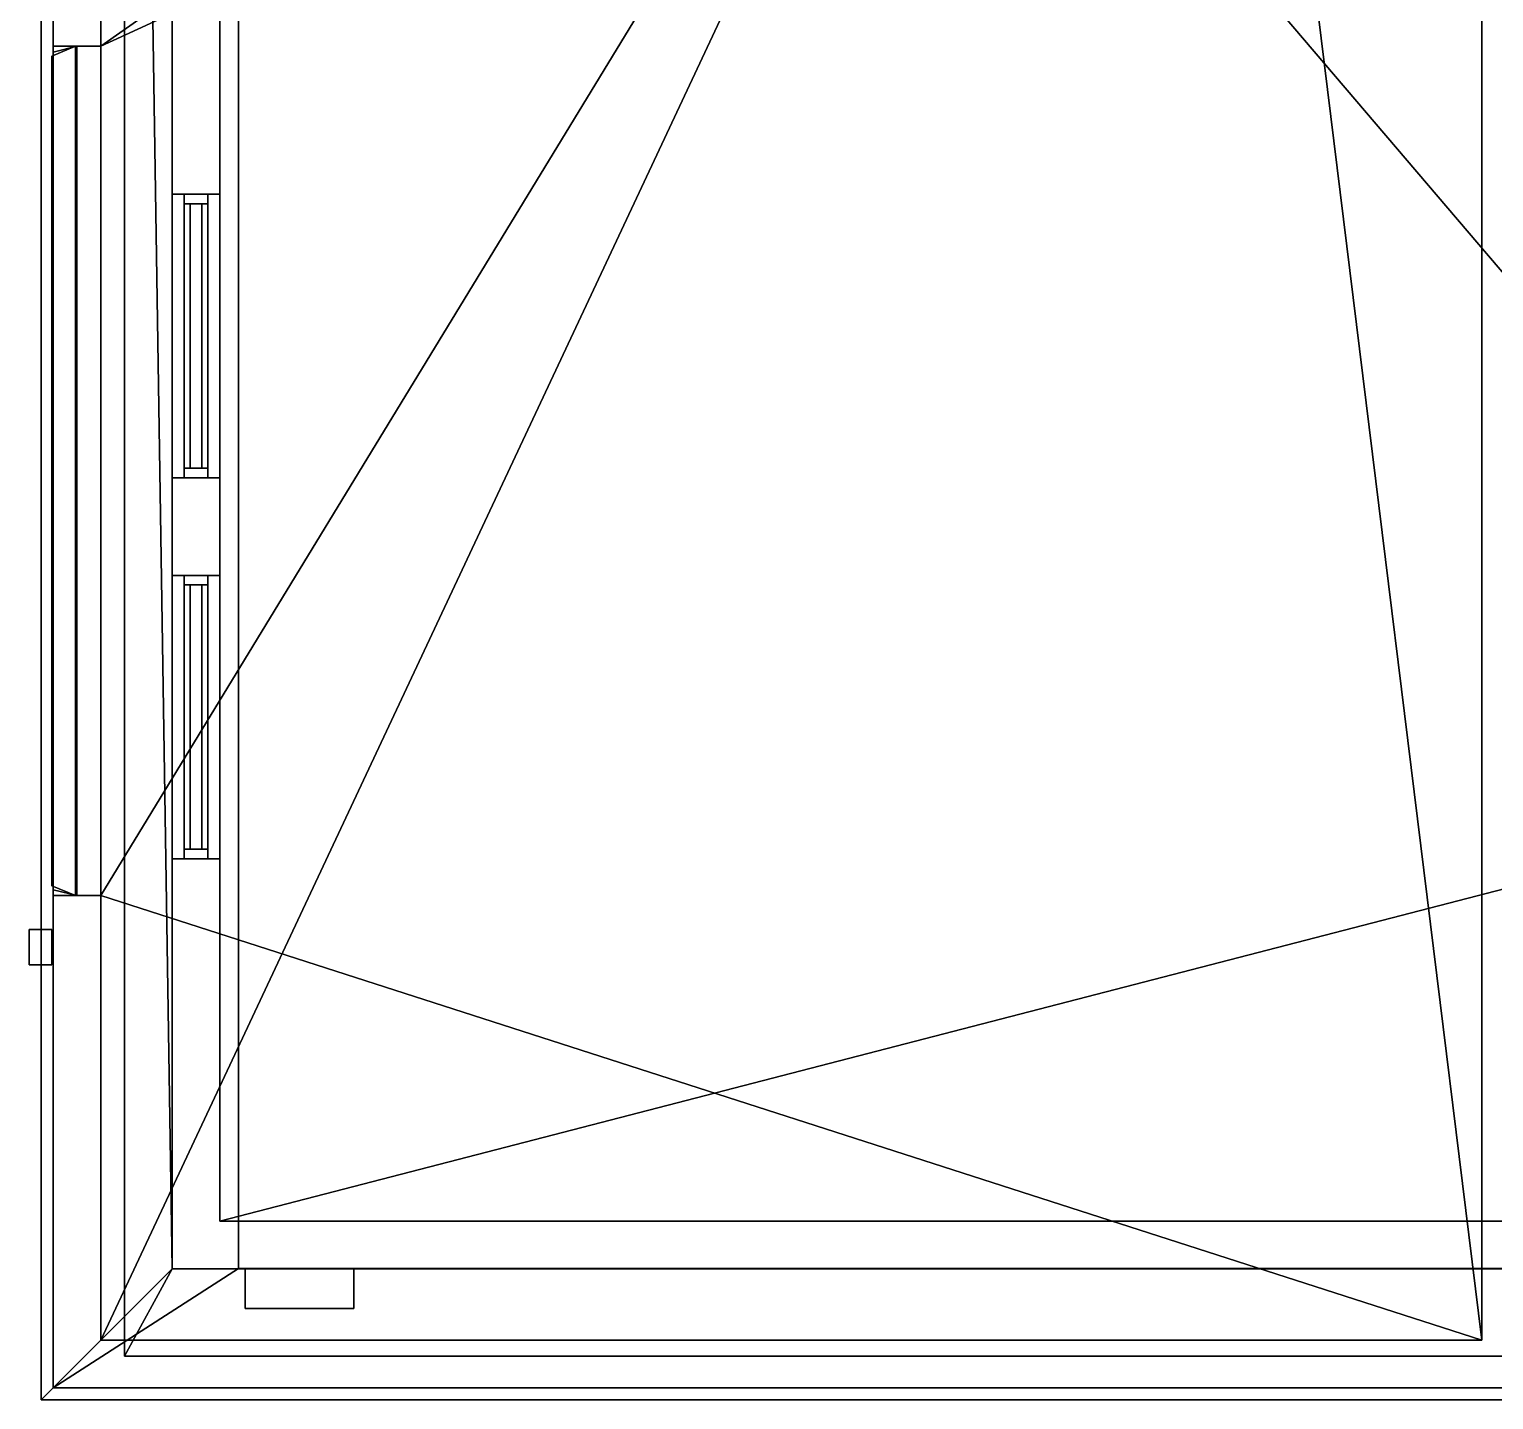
# Model space of a CAD drawing. Extents: x -7.1 to 5.5, y -11 to 12.
# Drawn here: x -7.11 to -0.96, y -11.05 to -5.3 of the extents above; entities that cross this region are included whole.
import ezdxf

# ---------------------------------------------------------------- set-up
doc = ezdxf.new("R2010")
doc.units = 0

msp = doc.modelspace()

# ---------------------------------------------------------------- linework, layer by layer
for points in [[(-6.71, 10.1, 0.0953), (-6.71, 7.2, -0.0047), (-6.71, -10.8667, -0.0047), (-6.71, -10.8667, 0.0953)], [(-6.51, 9.9, 0.0953), (-6.71, 10.1, 0.0953), (-6.71, -10.8667, 0.0953), (-6.51, -10.5, 0.0953)], [(-6.51, -10.5, 3.2953), (-6.76, 5.7, 3.2953), (-6.76, 7.7, 3.2953), (-6.51, 9.9, 3.2953)], [(-6.51, -3.1784, 0.9173), (-6.51, -1.9882, 0.9173), (-6.51, 9.9, 0.0953), (-6.51, -10.5, 0.0953)], [(-6.51, -3.1784, 2.2732), (-6.51, -10.5, 3.2953), (-6.51, 9.9, 3.2953), (-6.51, -1.9882, 2.2732)], [(-7.06, 5.75, 33.5698), (-7.06, -11.05, 33.5698), (-7.06, -11.05, 33.7), (-7.06, 5.75, 33.7)], [(-7.01, -11, 33.5698), (-7.06, -11.05, 33.5698), (-7.06, 5.75, 33.5698), (-7.01, 5.7, 33.5698)], [(-7.01, 5.7, 33.7), (-7.06, 5.75, 33.7), (-7.06, -11.05, 33.7), (-7.01, -11, 33.7)], [(-7.01, -5.3667, 3.4953), (-7.01, -1.7784, 4.3173), (-7.01, -0.5882, 4.3173), (-7.01, 5.7, 3.4953)], [(-7.01, 5.7, 7.0953), (-7.01, -0.5882, 5.6732), (-7.01, -1.7784, 5.6732), (-7.01, -5.3667, 7.0953)], [(-7.01, -5.3667, 7.0953), (-7.01, -1.7784, 7.9173), (-7.01, -0.5882, 7.9173), (-7.01, 5.7, 7.0953)], [(-7.01, 5.7, 10.6953), (-7.01, -0.5882, 9.2733), (-7.01, -1.7784, 9.2733), (-7.01, -5.3667, 10.6953)], [(-7.01, -5.3667, 10.6953), (-7.01, -1.7784, 11.5173), (-7.01, -0.5882, 11.5173), (-7.01, 5.7, 10.6953)], [(-7.01, 5.7, 14.2953), (-7.01, -0.5882, 12.8733), (-7.01, -1.7784, 12.8733), (-7.01, -5.3667, 14.2953)], [(-7.01, -5.3667, 14.2953), (-7.01, -1.7784, 15.1173), (-7.01, -0.5882, 15.1173), (-7.01, 5.7, 14.2953)], [(-7.01, 5.7, 17.8953), (-7.01, -0.5882, 16.4733), (-7.01, -1.7784, 16.4733), (-7.01, -5.3667, 17.8953)], [(-7.01, -5.3667, 17.8953), (-7.01, -1.7784, 18.7173), (-7.01, -0.5882, 18.7173), (-7.01, 5.7, 17.8953)], [(-7.01, 5.7, 21.4953), (-7.01, -0.5882, 20.0733), (-7.01, -1.7784, 20.0733), (-7.01, -5.3667, 21.4953)], [(-7.01, -5.3667, 21.4953), (-7.01, -1.7784, 22.3173), (-7.01, -0.5882, 22.3173), (-7.01, 5.7, 21.4953)], [(-7.01, 5.7, 25.0953), (-7.01, -0.5882, 23.6733), (-7.01, -1.7784, 23.6733), (-7.01, -5.3667, 25.0953)], [(-7.01, -5.3667, 25.0953), (-7.01, -1.7784, 25.9173), (-7.01, -0.5882, 25.9173), (-7.01, 5.7, 25.0953)], [(-7.01, 5.7, 28.6953), (-7.01, -0.5882, 27.2733), (-7.01, -1.7784, 27.2733), (-7.01, -5.3667, 28.6953)], [(-6.51, -10.5, 3.2953), (-7.01, -11, 3.2953), (-7.01, 5.7, 3.2953), (-6.76, 5.7, 3.2953)], [(-7.01, -11, 3.2953), (-7.01, -11, 3.4953), (-7.01, 5.7, 3.4953), (-7.01, 5.7, 3.2953)], [(-7.01, -5.3667, 28.6953), (-7.01, -1.7784, 29.5173), (-7.01, -0.5882, 29.5173), (-7.01, 5.7, 28.6953)], [(-7.01, 5.7, 32.2953), (-7.01, -0.5882, 30.8733), (-7.01, -1.7784, 30.8733), (-7.01, -5.3667, 32.2953)], [(-7.01, -11, 33.8262), (-6.2318, -10.4986, 33.8262), (-6.2318, 5.1986, 33.8262), (-7.01, 5.7, 33.8262)], [(-7.01, -11, 32.2953), (-7.01, -11, 33.8262), (-7.01, 5.7, 33.8262), (-7.01, 5.7, 32.2953)], [(-6.2318, -10.4986, 34.2762), (4.6118, -10.4986, 34.2762), (4.6118, 5.1986, 34.2762), (-6.2318, 5.1986, 34.2762)], [(-6.2318, -10.4986, 33.8262), (-6.2318, -10.4986, 34.2762), (-6.2318, 5.1986, 34.2762), (-6.2318, 5.1986, 33.8262)], [(-6.31, 0, 0.0953), (-6.31, -3.1784, 0.9173), (-6.31, -5.9882, 0.9173)], [(-6.31, 0, 3.0953), (-6.31, -5.9882, 2.2732), (-6.31, -3.1784, 2.2732)], [(-6.31, -10.3, 3.0953), (-6.31, -7.1784, 2.2732), (-6.31, -5.9882, 2.2732), (-6.31, 0, 3.0953)], [(-6.31, -10.3, 0.0953), (-6.31, 0, 0.0953), (-6.31, -5.9882, 0.9173), (-6.31, -7.1784, 0.9173)], [(-6.31, -10.3, 3.0953), (-6.31, 0, 3.0953), (-0.51, 0, 3.0953), (-0.51, -10.3, 3.0953)], [(-6.31, -10.3, 0.0953), (-0.51, -8.8, 0.0953), (-0.51, -6.8, 0.0953), (-6.31, 0, 0.0953)], [(-6.31, 0, 0.0953), (-0.51, -6.8, 0.0953), (-0.51, 0, 0.0953)], [(-7.01, -5.3667, 7.0953), (-7.01, -1.7784, 5.6732), (-7.01, -1.7784, 4.3173), (-7.01, -5.3667, 3.4953)], [(-7.01, -5.3667, 10.6953), (-7.01, -1.7784, 9.2733), (-7.01, -1.7784, 7.9173), (-7.01, -5.3667, 7.0953)], [(-7.01, -5.3667, 14.2953), (-7.01, -1.7784, 12.8733), (-7.01, -1.7784, 11.5173), (-7.01, -5.3667, 10.6953)], [(-7.01, -5.3667, 17.8953), (-7.01, -1.7784, 16.4733), (-7.01, -1.7784, 15.1173), (-7.01, -5.3667, 14.2953)], [(-7.01, -5.3667, 21.4953), (-7.01, -1.7784, 20.0733), (-7.01, -1.7784, 18.7173), (-7.01, -5.3667, 17.8953)], [(-7.01, -5.3667, 25.0953), (-7.01, -1.7784, 23.6733), (-7.01, -1.7784, 22.3173), (-7.01, -5.3667, 21.4953)], [(-7.01, -5.3667, 28.6953), (-7.01, -1.7784, 27.2733), (-7.01, -1.7784, 25.9173), (-7.01, -5.3667, 25.0953)], [(-7.01, -5.3667, 32.2953), (-7.01, -1.7784, 30.8733), (-7.01, -1.7784, 29.5173), (-7.01, -5.3667, 28.6953)], [(-6.81, -2.7, 6.8953), (-1.01, -2.7, 6.8953), (-6.81, -5.3667, 6.8953)], [(-6.81, -5.3667, 6.8953), (-1.01, -2.7, 6.8953), (-1.01, -10.8, 6.8953), (-6.81, -8.9333, 6.8953)], [(-6.81, -5.3667, 6.8953), (-6.81, -5.3667, 3.4953), (-6.81, -2.7, 3.4953), (-6.81, -2.7, 6.8953)], [(-6.81, -5.3667, 3.4953), (-3.01, -2.7, 3.4953), (-6.81, -2.7, 3.4953)], [(-6.81, -8.9333, 3.4953), (-3.01, -2.7, 3.4953), (-6.81, -5.3667, 3.4953)], [(-6.81, -10.8, 3.4953), (-3.01, -2.7, 3.4953), (-6.81, -8.9333, 3.4953)], [(-3.01, -2.7, 3.4953), (-6.81, -10.8, 3.4953), (-1.01, -10.8, 3.4953), (-2.01, -2.7, 3.4953)], [(-6.81, -2.7, 10.4953), (-1.01, -2.7, 10.4953), (-6.81, -5.3667, 10.4953)], [(-6.81, -5.3667, 10.4953), (-1.01, -2.7, 10.4953), (-1.01, -10.8, 10.4953), (-6.81, -8.9333, 10.4953)], [(-6.81, -5.3667, 10.4953), (-6.81, -5.3667, 7.0953), (-6.81, -2.7, 7.0953), (-6.81, -2.7, 10.4953)], [(-6.81, -5.3667, 7.0953), (-3.01, -2.7, 7.0953), (-6.81, -2.7, 7.0953)], [(-6.81, -8.9333, 7.0953), (-3.01, -2.7, 7.0953), (-6.81, -5.3667, 7.0953)], [(-6.81, -10.8, 7.0953), (-3.01, -2.7, 7.0953), (-6.81, -8.9333, 7.0953)], [(-3.01, -2.7, 7.0953), (-6.81, -10.8, 7.0953), (-1.01, -10.8, 7.0953), (-2.01, -2.7, 7.0953)], [(-6.81, -2.7, 14.0953), (-1.01, -2.7, 14.0953), (-6.81, -5.3667, 14.0953)], [(-6.81, -5.3667, 14.0953), (-1.01, -2.7, 14.0953), (-1.01, -10.8, 14.0953), (-6.81, -8.9333, 14.0953)], [(-6.81, -5.3667, 14.0953), (-6.81, -5.3667, 10.6953), (-6.81, -2.7, 10.6953), (-6.81, -2.7, 14.0953)], [(-6.81, -5.3667, 10.6953), (-3.01, -2.7, 10.6953), (-6.81, -2.7, 10.6953)], [(-6.81, -8.9333, 10.6953), (-3.01, -2.7, 10.6953), (-6.81, -5.3667, 10.6953)], [(-6.81, -10.8, 10.6953), (-3.01, -2.7, 10.6953), (-6.81, -8.9333, 10.6953)], [(-3.01, -2.7, 10.6953), (-6.81, -10.8, 10.6953), (-1.01, -10.8, 10.6953), (-2.01, -2.7, 10.6953)], [(-6.81, -2.7, 17.6953), (-1.01, -2.7, 17.6953), (-6.81, -5.3667, 17.6953)], [(-6.81, -5.3667, 17.6953), (-1.01, -2.7, 17.6953), (-1.01, -10.8, 17.6953), (-6.81, -8.9333, 17.6953)], [(-6.81, -5.3667, 17.6953), (-6.81, -5.3667, 14.2953), (-6.81, -2.7, 14.2953), (-6.81, -2.7, 17.6953)], [(-6.81, -5.3667, 14.2953), (-3.01, -2.7, 14.2953), (-6.81, -2.7, 14.2953)], [(-6.81, -8.9333, 14.2953), (-3.01, -2.7, 14.2953), (-6.81, -5.3667, 14.2953)], [(-6.81, -10.8, 14.2953), (-3.01, -2.7, 14.2953), (-6.81, -8.9333, 14.2953)], [(-3.01, -2.7, 14.2953), (-6.81, -10.8, 14.2953), (-1.01, -10.8, 14.2953), (-2.01, -2.7, 14.2953)], [(-6.81, -2.7, 21.2953), (-1.01, -2.7, 21.2953), (-6.81, -5.3667, 21.2953)], [(-6.81, -5.3667, 21.2953), (-1.01, -2.7, 21.2953), (-1.01, -10.8, 21.2953), (-6.81, -8.9333, 21.2953)], [(-6.81, -5.3667, 21.2953), (-6.81, -5.3667, 17.8953), (-6.81, -2.7, 17.8953), (-6.81, -2.7, 21.2953)], [(-6.81, -5.3667, 17.8953), (-3.01, -2.7, 17.8953), (-6.81, -2.7, 17.8953)], [(-6.81, -8.9333, 17.8953), (-3.01, -2.7, 17.8953), (-6.81, -5.3667, 17.8953)], [(-6.81, -10.8, 17.8953), (-3.01, -2.7, 17.8953), (-6.81, -8.9333, 17.8953)], [(-3.01, -2.7, 17.8953), (-6.81, -10.8, 17.8953), (-1.01, -10.8, 17.8953), (-2.01, -2.7, 17.8953)], [(-6.81, -2.7, 24.8953), (-1.01, -2.7, 24.8953), (-6.81, -5.3667, 24.8953)], [(-6.81, -5.3667, 24.8953), (-1.01, -2.7, 24.8953), (-1.01, -10.8, 24.8953), (-6.81, -8.9333, 24.8953)], [(-6.81, -5.3667, 24.8953), (-6.81, -5.3667, 21.4953), (-6.81, -2.7, 21.4953), (-6.81, -2.7, 24.8953)], [(-6.81, -5.3667, 21.4953), (-3.01, -2.7, 21.4953), (-6.81, -2.7, 21.4953)], [(-6.81, -8.9333, 21.4953), (-3.01, -2.7, 21.4953), (-6.81, -5.3667, 21.4953)], [(-6.81, -10.8, 21.4953), (-3.01, -2.7, 21.4953), (-6.81, -8.9333, 21.4953)], [(-3.01, -2.7, 21.4953), (-6.81, -10.8, 21.4953), (-1.01, -10.8, 21.4953), (-2.01, -2.7, 21.4953)], [(-6.81, -2.7, 28.4953), (-1.01, -2.7, 28.4953), (-6.81, -5.3667, 28.4953)], [(-6.81, -5.3667, 28.4953), (-1.01, -2.7, 28.4953), (-1.01, -10.8, 28.4953), (-6.81, -8.9333, 28.4953)], [(-6.81, -5.3667, 28.4953), (-6.81, -5.3667, 25.0953), (-6.81, -2.7, 25.0953), (-6.81, -2.7, 28.4953)], [(-6.81, -5.3667, 25.0953), (-3.01, -2.7, 25.0953), (-6.81, -2.7, 25.0953)], [(-6.81, -8.9333, 25.0953), (-3.01, -2.7, 25.0953), (-6.81, -5.3667, 25.0953)], [(-6.81, -10.8, 25.0953), (-3.01, -2.7, 25.0953), (-6.81, -8.9333, 25.0953)], [(-3.01, -2.7, 25.0953), (-6.81, -10.8, 25.0953), (-1.01, -10.8, 25.0953), (-2.01, -2.7, 25.0953)], [(-6.81, -2.7, 32.0953), (-1.01, -2.7, 32.0953), (-6.81, -5.3667, 32.0953)], [(-6.81, -5.3667, 32.0953), (-1.01, -2.7, 32.0953), (-1.01, -10.8, 32.0953), (-6.81, -8.9333, 32.0953)], [(-6.81, -5.3667, 32.0953), (-6.81, -5.3667, 28.6953), (-6.81, -2.7, 28.6953), (-6.81, -2.7, 32.0953)], [(-6.81, -5.3667, 28.6953), (-3.01, -2.7, 28.6953), (-6.81, -2.7, 28.6953)], [(-6.81, -8.9333, 28.6953), (-3.01, -2.7, 28.6953), (-6.81, -5.3667, 28.6953)], [(-6.81, -10.8, 28.6953), (-3.01, -2.7, 28.6953), (-6.81, -8.9333, 28.6953)], [(-3.01, -2.7, 28.6953), (-6.81, -10.8, 28.6953), (-1.01, -10.8, 28.6953), (-2.01, -2.7, 28.6953)], [(-2.01, -2.7, 3.4953), (-1.01, -10.8, 3.4953), (-1.01, -2.7, 3.4953)], [(-2.01, -2.7, 7.0953), (-1.01, -10.8, 7.0953), (-1.01, -2.7, 7.0953)], [(-2.01, -2.7, 10.6953), (-1.01, -10.8, 10.6953), (-1.01, -2.7, 10.6953)], [(-2.01, -2.7, 14.2953), (-1.01, -10.8, 14.2953), (-1.01, -2.7, 14.2953)], [(-2.01, -2.7, 17.8953), (-1.01, -10.8, 17.8953), (-1.01, -2.7, 17.8953)], [(-2.01, -2.7, 21.4953), (-1.01, -10.8, 21.4953), (-1.01, -2.7, 21.4953)], [(-2.01, -2.7, 25.0953), (-1.01, -10.8, 25.0953), (-1.01, -2.7, 25.0953)], [(-2.01, -2.7, 28.6953), (-1.01, -10.8, 28.6953), (-1.01, -2.7, 28.6953)], [(-1.01, -10.8, 6.8953), (-1.01, -2.7, 6.8953), (-1.01, -2.7, 3.4953), (-1.01, -10.8, 3.4953)], [(-1.01, -10.8, 10.4953), (-1.01, -2.7, 10.4953), (-1.01, -2.7, 7.0953), (-1.01, -10.8, 7.0953)], [(-1.01, -10.8, 14.0953), (-1.01, -2.7, 14.0953), (-1.01, -2.7, 10.6953), (-1.01, -10.8, 10.6953)], [(-1.01, -10.8, 17.6953), (-1.01, -2.7, 17.6953), (-1.01, -2.7, 14.2953), (-1.01, -10.8, 14.2953)], [(-1.01, -10.8, 21.2953), (-1.01, -2.7, 21.2953), (-1.01, -2.7, 17.8953), (-1.01, -10.8, 17.8953)], [(-1.01, -10.8, 24.8953), (-1.01, -2.7, 24.8953), (-1.01, -2.7, 21.4953), (-1.01, -10.8, 21.4953)], [(-1.01, -10.8, 28.4953), (-1.01, -2.7, 28.4953), (-1.01, -2.7, 25.0953), (-1.01, -10.8, 25.0953)], [(-1.01, -10.8, 32.0953), (-1.01, -2.7, 32.0953), (-1.01, -2.7, 28.6953), (-1.01, -10.8, 28.6953)], [(-6.51, -10.5, 0.0953), (-6.51, -5.9882, 0.9173), (-6.51, -3.1784, 0.9173)], [(-6.51, -3.1784, 2.2732), (-6.51, -5.9882, 2.2732), (-6.51, -10.5, 3.2953)], [(-6.51, -5.9882, 0.9173), (-6.51, -5.9882, 2.2732), (-6.51, -3.1784, 2.2732), (-6.51, -3.1784, 0.9173)], [(-6.31, -5.9882, 0.9173), (-6.31, -3.1784, 0.9173), (-6.31, -3.1784, 2.2732), (-6.31, -5.9882, 2.2732)], [(-7.0156, -5.4081, 7.0453), (-7.0156, -8.8919, 7.0453), (-6.9156, -8.9333, 7.0953), (-6.9156, -5.3667, 7.0953)], [(-7.0156, -8.8919, 3.4953), (-7.0156, -5.4081, 3.4953), (-6.9156, -5.3667, 3.4953), (-6.9156, -8.9333, 3.4953)], [(-7.0156, -5.4081, 3.4953), (-7.0156, -5.4081, 7.0453), (-6.9156, -5.3667, 7.0953), (-6.9156, -5.3667, 3.4953)], [(-7.0156, -5.4081, 10.6453), (-7.0156, -8.8919, 10.6453), (-6.9156, -8.9333, 10.6953), (-6.9156, -5.3667, 10.6953)], [(-7.0156, -8.8919, 7.0953), (-7.0156, -5.4081, 7.0953), (-6.9156, -5.3667, 7.0953), (-6.9156, -8.9333, 7.0953)], [(-7.0156, -5.4081, 7.0953), (-7.0156, -5.4081, 10.6453), (-6.9156, -5.3667, 10.6953), (-6.9156, -5.3667, 7.0953)], [(-7.0156, -5.4081, 14.2453), (-7.0156, -8.8919, 14.2453), (-6.9156, -8.9333, 14.2953), (-6.9156, -5.3667, 14.2953)], [(-7.0156, -8.8919, 10.6953), (-7.0156, -5.4081, 10.6953), (-6.9156, -5.3667, 10.6953), (-6.9156, -8.9333, 10.6953)], [(-7.0156, -5.4081, 10.6953), (-7.0156, -5.4081, 14.2453), (-6.9156, -5.3667, 14.2953), (-6.9156, -5.3667, 10.6953)], [(-7.0156, -5.4081, 17.8453), (-7.0156, -8.8919, 17.8453), (-6.9156, -8.9333, 17.8953), (-6.9156, -5.3667, 17.8953)], [(-7.0156, -8.8919, 14.2953), (-7.0156, -5.4081, 14.2953), (-6.9156, -5.3667, 14.2953), (-6.9156, -8.9333, 14.2953)], [(-7.0156, -5.4081, 14.2953), (-7.0156, -5.4081, 17.8453), (-6.9156, -5.3667, 17.8953), (-6.9156, -5.3667, 14.2953)], [(-7.0156, -5.4081, 21.4453), (-7.0156, -8.8919, 21.4453), (-6.9156, -8.9333, 21.4953), (-6.9156, -5.3667, 21.4953)], [(-7.0156, -8.8919, 17.8953), (-7.0156, -5.4081, 17.8953), (-6.9156, -5.3667, 17.8953), (-6.9156, -8.9333, 17.8953)], [(-7.0156, -5.4081, 17.8953), (-7.0156, -5.4081, 21.4453), (-6.9156, -5.3667, 21.4953), (-6.9156, -5.3667, 17.8953)], [(-7.0156, -5.4081, 25.0453), (-7.0156, -8.8919, 25.0453), (-6.9156, -8.9333, 25.0953), (-6.9156, -5.3667, 25.0953)], [(-7.0156, -8.8919, 21.4953), (-7.0156, -5.4081, 21.4953), (-6.9156, -5.3667, 21.4953), (-6.9156, -8.9333, 21.4953)], [(-7.0156, -5.4081, 21.4953), (-7.0156, -5.4081, 25.0453), (-6.9156, -5.3667, 25.0953), (-6.9156, -5.3667, 21.4953)], [(-7.0156, -5.4081, 28.6453), (-7.0156, -8.8919, 28.6453), (-6.9156, -8.9333, 28.6953), (-6.9156, -5.3667, 28.6953)], [(-7.0156, -8.8919, 25.0953), (-7.0156, -5.4081, 25.0953), (-6.9156, -5.3667, 25.0953), (-6.9156, -8.9333, 25.0953)], [(-7.0156, -5.4081, 25.0953), (-7.0156, -5.4081, 28.6453), (-6.9156, -5.3667, 28.6953), (-6.9156, -5.3667, 25.0953)], [(-7.0156, -8.8919, 3.4953), (-7.0156, -8.8919, 7.0453), (-7.0156, -5.4081, 7.0453), (-7.0156, -5.4081, 3.4953)], [(-7.0156, -8.8919, 7.0953), (-7.0156, -8.8919, 10.6453), (-7.0156, -5.4081, 10.6453), (-7.0156, -5.4081, 7.0953)], [(-7.0156, -8.8919, 10.6953), (-7.0156, -8.8919, 14.2453), (-7.0156, -5.4081, 14.2453), (-7.0156, -5.4081, 10.6953)], [(-7.0156, -8.8919, 14.2953), (-7.0156, -8.8919, 17.8453), (-7.0156, -5.4081, 17.8453), (-7.0156, -5.4081, 14.2953)], [(-7.0156, -8.8919, 17.8953), (-7.0156, -8.8919, 21.4453), (-7.0156, -5.4081, 21.4453), (-7.0156, -5.4081, 17.8953)], [(-7.0156, -8.8919, 21.4953), (-7.0156, -8.8919, 25.0453), (-7.0156, -5.4081, 25.0453), (-7.0156, -5.4081, 21.4953)], [(-7.0156, -8.8919, 25.0953), (-7.0156, -8.8919, 28.6453), (-7.0156, -5.4081, 28.6453), (-7.0156, -5.4081, 25.0953)], [(-6.91, -5.3667, 6.8953), (-7.01, -5.3667, 3.4953), (-6.91, -5.3667, 3.4953)], [(-7.01, -5.3667, 3.4953), (-6.91, -5.3667, 6.8953), (-6.91, -5.3667, 7.0953), (-7.01, -5.3667, 7.0953)], [(-6.91, -5.3667, 10.4953), (-7.01, -5.3667, 7.0953), (-6.91, -5.3667, 7.0953)], [(-7.01, -5.3667, 7.0953), (-6.91, -5.3667, 10.4953), (-6.91, -5.3667, 10.6953), (-7.01, -5.3667, 10.6953)], [(-6.91, -5.3667, 14.0953), (-7.01, -5.3667, 10.6953), (-6.91, -5.3667, 10.6953)], [(-7.01, -5.3667, 10.6953), (-6.91, -5.3667, 14.0953), (-6.91, -5.3667, 14.2953), (-7.01, -5.3667, 14.2953)], [(-6.91, -5.3667, 17.6953), (-7.01, -5.3667, 14.2953), (-6.91, -5.3667, 14.2953)], [(-7.01, -5.3667, 14.2953), (-6.91, -5.3667, 17.6953), (-6.91, -5.3667, 17.8953), (-7.01, -5.3667, 17.8953)], [(-6.91, -5.3667, 21.2953), (-7.01, -5.3667, 17.8953), (-6.91, -5.3667, 17.8953)], [(-7.01, -5.3667, 17.8953), (-6.91, -5.3667, 21.2953), (-6.91, -5.3667, 21.4953), (-7.01, -5.3667, 21.4953)], [(-6.91, -5.3667, 24.8953), (-7.01, -5.3667, 21.4953), (-6.91, -5.3667, 21.4953)], [(-7.01, -5.3667, 21.4953), (-6.91, -5.3667, 24.8953), (-6.91, -5.3667, 25.0953), (-7.01, -5.3667, 25.0953)], [(-6.91, -5.3667, 28.4953), (-7.01, -5.3667, 25.0953), (-6.91, -5.3667, 25.0953)], [(-7.01, -5.3667, 25.0953), (-6.91, -5.3667, 28.4953), (-6.91, -5.3667, 28.6953), (-7.01, -5.3667, 28.6953)], [(-6.91, -5.3667, 32.0953), (-7.01, -5.3667, 28.6953), (-6.91, -5.3667, 28.6953)], [(-7.01, -5.3667, 28.6953), (-6.91, -5.3667, 32.0953), (-6.91, -5.3667, 32.2953), (-7.01, -5.3667, 32.2953)], [(-6.91, -8.9333, 32.2956), (-7.01, -8.9333, 32.2956), (-7.01, -5.3667, 32.2956), (-6.91, -5.3667, 32.2956)], [(-7.01, -5.3918, 32.2453), (-7.01, -8.9082, 32.2453), (-6.91, -8.9333, 32.2953), (-6.91, -5.3667, 32.2953)], [(-7.01, -8.9082, 28.7076), (-7.01, -5.3918, 28.7076), (-6.91, -5.3667, 28.6953), (-6.91, -8.9333, 28.6953)], [(-7.01, -5.3918, 28.7076), (-7.01, -5.3918, 32.2453), (-6.91, -5.3667, 32.2953), (-6.91, -5.3667, 28.6953)], [(-7.01, -8.9082, 28.7076), (-7.01, -8.9082, 32.2453), (-7.01, -5.3918, 32.2453), (-7.01, -5.3918, 28.7076)], [(-6.9156, -8.9333, 3.4953), (-6.9156, -5.3667, 3.4953), (-6.9156, -5.3667, 7.0953), (-6.9156, -8.9333, 7.0953)], [(-6.9156, -8.9333, 7.0953), (-6.9156, -5.3667, 7.0953), (-6.9156, -5.3667, 10.6953), (-6.9156, -8.9333, 10.6953)], [(-6.9156, -8.9333, 10.6953), (-6.9156, -5.3667, 10.6953), (-6.9156, -5.3667, 14.2953), (-6.9156, -8.9333, 14.2953)], [(-6.9156, -8.9333, 14.2953), (-6.9156, -5.3667, 14.2953), (-6.9156, -5.3667, 17.8953), (-6.9156, -8.9333, 17.8953)], [(-6.9156, -8.9333, 17.8953), (-6.9156, -5.3667, 17.8953), (-6.9156, -5.3667, 21.4953), (-6.9156, -8.9333, 21.4953)], [(-6.9156, -8.9333, 21.4953), (-6.9156, -5.3667, 21.4953), (-6.9156, -5.3667, 25.0953), (-6.9156, -8.9333, 25.0953)], [(-6.9156, -8.9333, 25.0953), (-6.9156, -5.3667, 25.0953), (-6.9156, -5.3667, 28.6953), (-6.9156, -8.9333, 28.6953)], [(-6.81, -8.9333, 6.8953), (-6.91, -8.9333, 6.8953), (-6.91, -5.3667, 6.8953), (-6.81, -5.3667, 6.8953)], [(-6.91, -8.9333, 7.0953), (-6.81, -8.9333, 7.0953), (-6.81, -5.3667, 7.0953), (-6.91, -5.3667, 7.0953)], [(-6.91, -5.3667, 6.8953), (-6.91, -8.9333, 6.8953), (-6.91, -8.9333, 7.0953), (-6.91, -5.3667, 7.0953)], [(-6.81, -5.3667, 3.4953), (-6.81, -5.3667, 6.8953), (-6.91, -5.3667, 6.8953)], [(-6.91, -5.3667, 6.8953), (-6.91, -5.3667, 3.4953), (-6.81, -5.3667, 3.4953)], [(-6.81, -8.9333, 3.4953), (-6.81, -5.3667, 3.4953), (-6.91, -5.3667, 3.4953), (-6.91, -8.9333, 3.4953)], [(-6.81, -8.9333, 10.4953), (-6.91, -8.9333, 10.4953), (-6.91, -5.3667, 10.4953), (-6.81, -5.3667, 10.4953)], [(-6.91, -8.9333, 10.6953), (-6.81, -8.9333, 10.6953), (-6.81, -5.3667, 10.6953), (-6.91, -5.3667, 10.6953)], [(-6.91, -5.3667, 10.4953), (-6.91, -8.9333, 10.4953), (-6.91, -8.9333, 10.6953), (-6.91, -5.3667, 10.6953)], [(-6.81, -5.3667, 7.0953), (-6.81, -5.3667, 10.4953), (-6.91, -5.3667, 10.4953)], [(-6.91, -5.3667, 10.4953), (-6.91, -5.3667, 7.0953), (-6.81, -5.3667, 7.0953)], [(-6.81, -8.9333, 7.0953), (-6.81, -5.3667, 7.0953), (-6.91, -5.3667, 7.0953), (-6.91, -8.9333, 7.0953)], [(-6.81, -8.9333, 14.0953), (-6.91, -8.9333, 14.0953), (-6.91, -5.3667, 14.0953), (-6.81, -5.3667, 14.0953)], [(-6.91, -8.9333, 14.2953), (-6.81, -8.9333, 14.2953), (-6.81, -5.3667, 14.2953), (-6.91, -5.3667, 14.2953)], [(-6.91, -5.3667, 14.0953), (-6.91, -8.9333, 14.0953), (-6.91, -8.9333, 14.2953), (-6.91, -5.3667, 14.2953)], [(-6.81, -5.3667, 10.6953), (-6.81, -5.3667, 14.0953), (-6.91, -5.3667, 14.0953)], [(-6.91, -5.3667, 14.0953), (-6.91, -5.3667, 10.6953), (-6.81, -5.3667, 10.6953)], [(-6.81, -8.9333, 10.6953), (-6.81, -5.3667, 10.6953), (-6.91, -5.3667, 10.6953), (-6.91, -8.9333, 10.6953)], [(-6.81, -8.9333, 17.6953), (-6.91, -8.9333, 17.6953), (-6.91, -5.3667, 17.6953), (-6.81, -5.3667, 17.6953)], [(-6.91, -8.9333, 17.8953), (-6.81, -8.9333, 17.8953), (-6.81, -5.3667, 17.8953), (-6.91, -5.3667, 17.8953)], [(-6.91, -5.3667, 17.6953), (-6.91, -8.9333, 17.6953), (-6.91, -8.9333, 17.8953), (-6.91, -5.3667, 17.8953)], [(-6.81, -5.3667, 14.2953), (-6.81, -5.3667, 17.6953), (-6.91, -5.3667, 17.6953)], [(-6.91, -5.3667, 17.6953), (-6.91, -5.3667, 14.2953), (-6.81, -5.3667, 14.2953)], [(-6.81, -8.9333, 14.2953), (-6.81, -5.3667, 14.2953), (-6.91, -5.3667, 14.2953), (-6.91, -8.9333, 14.2953)], [(-6.81, -8.9333, 21.2953), (-6.91, -8.9333, 21.2953), (-6.91, -5.3667, 21.2953), (-6.81, -5.3667, 21.2953)], [(-6.91, -8.9333, 21.4953), (-6.81, -8.9333, 21.4953), (-6.81, -5.3667, 21.4953), (-6.91, -5.3667, 21.4953)], [(-6.91, -5.3667, 21.2953), (-6.91, -8.9333, 21.2953), (-6.91, -8.9333, 21.4953), (-6.91, -5.3667, 21.4953)], [(-6.81, -5.3667, 17.8953), (-6.81, -5.3667, 21.2953), (-6.91, -5.3667, 21.2953)], [(-6.91, -5.3667, 21.2953), (-6.91, -5.3667, 17.8953), (-6.81, -5.3667, 17.8953)], [(-6.81, -8.9333, 17.8953), (-6.81, -5.3667, 17.8953), (-6.91, -5.3667, 17.8953), (-6.91, -8.9333, 17.8953)], [(-6.81, -8.9333, 24.8953), (-6.91, -8.9333, 24.8953), (-6.91, -5.3667, 24.8953), (-6.81, -5.3667, 24.8953)], [(-6.91, -8.9333, 25.0953), (-6.81, -8.9333, 25.0953), (-6.81, -5.3667, 25.0953), (-6.91, -5.3667, 25.0953)], [(-6.91, -5.3667, 24.8953), (-6.91, -8.9333, 24.8953), (-6.91, -8.9333, 25.0953), (-6.91, -5.3667, 25.0953)], [(-6.81, -5.3667, 21.4953), (-6.81, -5.3667, 24.8953), (-6.91, -5.3667, 24.8953)], [(-6.91, -5.3667, 24.8953), (-6.91, -5.3667, 21.4953), (-6.81, -5.3667, 21.4953)], [(-6.81, -8.9333, 21.4953), (-6.81, -5.3667, 21.4953), (-6.91, -5.3667, 21.4953), (-6.91, -8.9333, 21.4953)], [(-6.81, -8.9333, 28.4953), (-6.91, -8.9333, 28.4953), (-6.91, -5.3667, 28.4953), (-6.81, -5.3667, 28.4953)], [(-6.91, -8.9333, 28.6953), (-6.81, -8.9333, 28.6953), (-6.81, -5.3667, 28.6953), (-6.91, -5.3667, 28.6953)], [(-6.91, -5.3667, 28.4953), (-6.91, -8.9333, 28.4953), (-6.91, -8.9333, 28.6953), (-6.91, -5.3667, 28.6953)], [(-6.81, -5.3667, 25.0953), (-6.81, -5.3667, 28.4953), (-6.91, -5.3667, 28.4953)], [(-6.91, -5.3667, 28.4953), (-6.91, -5.3667, 25.0953), (-6.81, -5.3667, 25.0953)], [(-6.81, -8.9333, 25.0953), (-6.81, -5.3667, 25.0953), (-6.91, -5.3667, 25.0953), (-6.91, -8.9333, 25.0953)], [(-6.91, -8.9333, 32.2953), (-6.81, -8.9333, 32.2953), (-6.81, -5.3667, 32.2953), (-6.91, -5.3667, 32.2953)], [(-6.91, -5.3667, 32.0953), (-6.91, -8.9333, 32.0953), (-6.91, -8.9333, 32.2953), (-6.91, -5.3667, 32.2953)], [(-6.81, -8.9333, 32.0953), (-6.91, -8.9333, 32.0953), (-6.91, -5.3667, 32.0953), (-6.81, -5.3667, 32.0953)], [(-6.81, -5.3667, 28.6953), (-6.81, -5.3667, 32.0953), (-6.91, -5.3667, 32.0953)], [(-6.91, -5.3667, 32.0953), (-6.91, -5.3667, 28.6953), (-6.81, -5.3667, 28.6953)], [(-6.91, -8.9333, 28.6953), (-6.91, -5.3667, 28.6953), (-6.91, -5.3667, 32.2953), (-6.91, -8.9333, 32.2953)], [(-6.81, -8.9333, 28.6953), (-6.81, -5.3667, 28.6953), (-6.91, -5.3667, 28.6953), (-6.91, -8.9333, 28.6953)], [(-6.51, -10.5, 0.0953), (-6.51, -7.1784, 0.9173), (-6.51, -5.9882, 0.9173)], [(-6.51, -10.5, 3.2953), (-6.51, -5.9882, 2.2732), (-6.51, -7.1784, 2.2732)], [(-6.51, -5.9882, 0.9173), (-6.31, -5.9882, 0.9173), (-6.31, -5.9882, 2.2732), (-6.51, -5.9882, 2.2732)], [(-6.51, -7.1784, 2.2732), (-6.51, -5.9882, 2.2732), (-6.31, -5.9882, 2.2732), (-6.31, -7.1784, 2.2732)], [(-6.51, -5.9882, 0.9173), (-6.51, -7.1784, 0.9173), (-6.31, -7.1784, 0.9173), (-6.31, -5.9882, 0.9173)], [(-6.46, -5.9882, 0.9173), (-6.46, -6.0282, 0.9573), (-6.46, -6.0282, 2.2332), (-6.46, -5.9882, 2.2732)], [(-6.46, -5.9882, 2.2732), (-6.46, -6.0282, 2.2332), (-6.46, -7.1384, 2.2332), (-6.46, -7.1784, 2.2732)], [(-6.46, -7.1784, 0.9173), (-6.46, -7.1384, 0.9573), (-6.46, -6.0282, 0.9573), (-6.46, -5.9882, 0.9173)], [(-6.36, -5.9882, 0.9173), (-6.36, -6.0282, 0.9573), (-6.36, -7.1384, 0.9573), (-6.36, -7.1784, 0.9173)], [(-6.36, -7.1784, 2.2732), (-6.36, -7.1384, 2.2332), (-6.36, -6.0282, 2.2332), (-6.36, -5.9882, 2.2732)], [(-6.36, -5.9882, 2.2732), (-6.36, -6.0282, 2.2332), (-6.36, -6.0282, 0.9573), (-6.36, -5.9882, 0.9173)], [(-6.46, -6.0282, 0.9573), (-6.36, -6.0282, 0.9573), (-6.36, -6.0282, 2.2332), (-6.46, -6.0282, 2.2332)], [(-6.46, -7.1384, 2.2332), (-6.46, -6.0282, 2.2332), (-6.36, -6.0282, 2.2332), (-6.36, -7.1384, 2.2332)], [(-6.46, -6.0282, 0.9573), (-6.46, -7.1384, 0.9573), (-6.36, -7.1384, 0.9573), (-6.36, -6.0282, 0.9573)], [(-6.435, -6.0282, 0.9573), (-6.435, -6.0282, 2.2332), (-6.385, -6.0282, 2.2332), (-6.385, -6.0282, 0.9573)], [(-6.435, -7.1384, 2.2332), (-6.385, -7.1384, 2.2332), (-6.385, -6.0282, 2.2332), (-6.435, -6.0282, 2.2332)], [(-6.435, -6.0282, 0.9573), (-6.385, -6.0282, 0.9573), (-6.385, -7.1384, 0.9573), (-6.435, -7.1384, 0.9573)], [(-6.435, -6.0282, 2.2332), (-6.435, -6.0282, 0.9573), (-6.435, -7.1384, 0.9573), (-6.435, -7.1384, 2.2332)], [(-6.385, -7.1384, 0.9573), (-6.385, -6.0282, 0.9573), (-6.385, -6.0282, 2.2332), (-6.385, -7.1384, 2.2332)], [(-6.51, -10.5, 0.0953), (-6.51, -7.5882, 0.9173), (-6.51, -7.1784, 0.9173)], [(-6.51, -10.5, 3.2953), (-6.51, -7.1784, 2.2732), (-6.51, -7.5882, 2.2732)], [(-6.51, -7.5882, 2.2732), (-6.51, -7.1784, 2.2732), (-6.51, -7.1784, 0.9173), (-6.51, -7.5882, 0.9173)], [(-6.51, -7.1784, 0.9173), (-6.51, -7.1784, 2.2732), (-6.31, -7.1784, 2.2732), (-6.31, -7.1784, 0.9173)], [(-6.46, -7.1384, 0.9573), (-6.46, -7.1384, 2.2332), (-6.36, -7.1384, 2.2332), (-6.36, -7.1384, 0.9573)], [(-6.46, -7.1784, 2.2732), (-6.46, -7.1384, 2.2332), (-6.46, -7.1384, 0.9573), (-6.46, -7.1784, 0.9173)], [(-6.435, -7.1384, 0.9573), (-6.385, -7.1384, 0.9573), (-6.385, -7.1384, 2.2332), (-6.435, -7.1384, 2.2332)], [(-6.36, -7.1784, 0.9173), (-6.36, -7.1384, 0.9573), (-6.36, -7.1384, 2.2332), (-6.36, -7.1784, 2.2732)], [(-6.31, -10.3, 3.0953), (-6.31, -7.5882, 2.2732), (-6.31, -7.1784, 2.2732)], [(-6.31, -10.3, 0.0953), (-6.31, -7.1784, 0.9173), (-6.31, -7.5882, 0.9173)], [(-6.31, -7.5882, 2.2732), (-6.31, -7.5882, 0.9173), (-6.31, -7.1784, 0.9173), (-6.31, -7.1784, 2.2732)], [(-6.51, -10.5, 0.0953), (-6.51, -8.7784, 0.9173), (-6.51, -7.5882, 0.9173)], [(-6.51, -10.5, 3.2953), (-6.51, -7.5882, 2.2732), (-6.51, -8.7784, 2.2732)], [(-6.51, -7.5882, 0.9173), (-6.51, -8.7784, 0.9173), (-6.31, -8.7784, 0.9173), (-6.31, -7.5882, 0.9173)], [(-6.51, -8.7784, 2.2732), (-6.51, -7.5882, 2.2732), (-6.31, -7.5882, 2.2732), (-6.31, -8.7784, 2.2732)], [(-6.51, -7.5882, 0.9173), (-6.31, -7.5882, 0.9173), (-6.31, -7.5882, 2.2732), (-6.51, -7.5882, 2.2732)], [(-6.46, -8.7784, 0.9173), (-6.46, -8.7384, 0.9573), (-6.46, -7.6282, 0.9573), (-6.46, -7.5882, 0.9173)], [(-6.46, -7.5882, 2.2732), (-6.46, -7.6282, 2.2332), (-6.46, -8.7384, 2.2332), (-6.46, -8.7784, 2.2732)], [(-6.46, -7.5882, 0.9173), (-6.46, -7.6282, 0.9573), (-6.46, -7.6282, 2.2332), (-6.46, -7.5882, 2.2732)], [(-6.36, -7.5882, 2.2732), (-6.36, -7.6282, 2.2332), (-6.36, -7.6282, 0.9573), (-6.36, -7.5882, 0.9173)], [(-6.36, -8.7784, 2.2732), (-6.36, -8.7384, 2.2332), (-6.36, -7.6282, 2.2332), (-6.36, -7.5882, 2.2732)], [(-6.36, -7.5882, 0.9173), (-6.36, -7.6282, 0.9573), (-6.36, -8.7384, 0.9573), (-6.36, -8.7784, 0.9173)], [(-6.31, -10.3, 0.0953), (-6.31, -7.5882, 0.9173), (-6.31, -8.7784, 0.9173)], [(-6.31, -10.3, 3.0953), (-6.31, -8.7784, 2.2732), (-6.31, -7.5882, 2.2732)], [(-6.46, -7.6282, 0.9573), (-6.46, -8.7384, 0.9573), (-6.36, -8.7384, 0.9573), (-6.36, -7.6282, 0.9573)], [(-6.46, -8.7384, 2.2332), (-6.46, -7.6282, 2.2332), (-6.36, -7.6282, 2.2332), (-6.36, -8.7384, 2.2332)], [(-6.46, -7.6282, 0.9573), (-6.36, -7.6282, 0.9573), (-6.36, -7.6282, 2.2332), (-6.46, -7.6282, 2.2332)], [(-6.435, -7.6282, 2.2332), (-6.435, -7.6282, 0.9573), (-6.435, -8.7384, 0.9573), (-6.435, -8.7384, 2.2332)], [(-6.435, -7.6282, 0.9573), (-6.385, -7.6282, 0.9573), (-6.385, -8.7384, 0.9573), (-6.435, -8.7384, 0.9573)], [(-6.435, -8.7384, 2.2332), (-6.385, -8.7384, 2.2332), (-6.385, -7.6282, 2.2332), (-6.435, -7.6282, 2.2332)], [(-6.435, -7.6282, 0.9573), (-6.435, -7.6282, 2.2332), (-6.385, -7.6282, 2.2332), (-6.385, -7.6282, 0.9573)], [(-6.385, -8.7384, 0.9573), (-6.385, -7.6282, 0.9573), (-6.385, -7.6282, 2.2332), (-6.385, -8.7384, 2.2332)], [(-6.51, -10.5, 0.0953), (-6.51, -10.5, 3.2953), (-6.51, -8.7784, 2.2732), (-6.51, -8.7784, 0.9173)], [(-6.51, -8.7784, 0.9173), (-6.51, -8.7784, 2.2732), (-6.31, -8.7784, 2.2732), (-6.31, -8.7784, 0.9173)], [(-6.46, -8.7784, 2.2732), (-6.46, -8.7384, 2.2332), (-6.46, -8.7384, 0.9573), (-6.46, -8.7784, 0.9173)], [(-6.46, -8.7384, 0.9573), (-6.46, -8.7384, 2.2332), (-6.36, -8.7384, 2.2332), (-6.36, -8.7384, 0.9573)], [(-6.435, -8.7384, 0.9573), (-6.385, -8.7384, 0.9573), (-6.385, -8.7384, 2.2332), (-6.435, -8.7384, 2.2332)], [(-6.36, -8.7784, 0.9173), (-6.36, -8.7384, 0.9573), (-6.36, -8.7384, 2.2332), (-6.36, -8.7784, 2.2732)], [(-6.31, -10.3, 0.0953), (-6.31, -8.7784, 0.9173), (-6.31, -8.7784, 2.2732), (-6.31, -10.3, 3.0953)], [(-6.31, -10.3, 0.0953), (-0.51, -10.3, 0.0953), (-0.51, -8.8, 0.0953)], [(-7.0156, -8.8919, 7.0453), (-7.0156, -8.8919, 3.4953), (-6.9156, -8.9333, 3.4953), (-6.9156, -8.9333, 7.0953)], [(-7.0156, -8.8919, 10.6453), (-7.0156, -8.8919, 7.0953), (-6.9156, -8.9333, 7.0953), (-6.9156, -8.9333, 10.6953)], [(-7.0156, -8.8919, 14.2453), (-7.0156, -8.8919, 10.6953), (-6.9156, -8.9333, 10.6953), (-6.9156, -8.9333, 14.2953)], [(-7.0156, -8.8919, 17.8453), (-7.0156, -8.8919, 14.2953), (-6.9156, -8.9333, 14.2953), (-6.9156, -8.9333, 17.8953)], [(-7.0156, -8.8919, 21.4453), (-7.0156, -8.8919, 17.8953), (-6.9156, -8.9333, 17.8953), (-6.9156, -8.9333, 21.4953)], [(-7.0156, -8.8919, 25.0453), (-7.0156, -8.8919, 21.4953), (-6.9156, -8.9333, 21.4953), (-6.9156, -8.9333, 25.0953)], [(-7.0156, -8.8919, 28.6453), (-7.0156, -8.8919, 25.0953), (-6.9156, -8.9333, 25.0953), (-6.9156, -8.9333, 28.6953)], [(-7.01, -8.9082, 32.2453), (-7.01, -8.9082, 28.7076), (-6.91, -8.9333, 28.6953), (-6.91, -8.9333, 32.2953)], [(-7.01, -8.9333, 3.4953), (-7.01, -11, 3.4953), (-7.01, -11, 7.0953), (-7.01, -8.9333, 7.0953)], [(-6.81, -8.9333, 3.4953), (-6.91, -8.9333, 3.4953), (-7.01, -8.9333, 3.4953)], [(-6.81, -8.9333, 3.4953), (-7.01, -8.9333, 3.4953), (-6.91, -8.9333, 6.8953)], [(-7.01, -8.9333, 3.4953), (-7.01, -8.9333, 7.0953), (-6.91, -8.9333, 7.0953), (-6.91, -8.9333, 6.8953)], [(-7.01, -8.9333, 7.0953), (-7.01, -11, 7.0953), (-7.01, -11, 10.6953), (-7.01, -8.9333, 10.6953)], [(-6.91, -8.9333, 7.0953), (-7.01, -8.9333, 7.0953), (-6.91, -8.9333, 10.4953)], [(-7.01, -8.9333, 7.0953), (-7.01, -8.9333, 10.6953), (-6.91, -8.9333, 10.6953), (-6.91, -8.9333, 10.4953)], [(-7.01, -8.9333, 10.6953), (-7.01, -11, 10.6953), (-7.01, -11, 14.2953), (-7.01, -8.9333, 14.2953)], [(-6.91, -8.9333, 10.6953), (-7.01, -8.9333, 10.6953), (-6.91, -8.9333, 14.0953)], [(-7.01, -8.9333, 10.6953), (-7.01, -8.9333, 14.2953), (-6.91, -8.9333, 14.2953), (-6.91, -8.9333, 14.0953)], [(-7.01, -8.9333, 14.2953), (-7.01, -11, 14.2953), (-7.01, -11, 17.8953), (-7.01, -8.9333, 17.8953)], [(-6.81, -8.9333, 14.2953), (-6.91, -8.9333, 14.2953), (-7.01, -8.9333, 14.2953)], [(-6.81, -8.9333, 14.2953), (-7.01, -8.9333, 14.2953), (-6.91, -8.9333, 17.6953)], [(-7.01, -8.9333, 14.2953), (-7.01, -8.9333, 17.8953), (-6.91, -8.9333, 17.8953), (-6.91, -8.9333, 17.6953)], [(-7.01, -8.9333, 17.8953), (-7.01, -11, 17.8953), (-7.01, -11, 21.4953), (-7.01, -8.9333, 21.4953)], [(-6.81, -8.9333, 17.8953), (-6.91, -8.9333, 17.8953), (-7.01, -8.9333, 17.8953)], [(-6.81, -8.9333, 17.8953), (-7.01, -8.9333, 17.8953), (-6.91, -8.9333, 21.2953)], [(-7.01, -8.9333, 17.8953), (-7.01, -8.9333, 21.4953), (-6.91, -8.9333, 21.4953), (-6.91, -8.9333, 21.2953)], [(-7.01, -8.9333, 21.4953), (-7.01, -11, 21.4953), (-7.01, -11, 25.0953), (-7.01, -8.9333, 25.0953)], [(-6.81, -8.9333, 21.4953), (-6.91, -8.9333, 21.4953), (-7.01, -8.9333, 21.4953)], [(-6.81, -8.9333, 21.4953), (-7.01, -8.9333, 21.4953), (-6.91, -8.9333, 24.8953)], [(-7.01, -8.9333, 21.4953), (-7.01, -8.9333, 25.0953), (-6.91, -8.9333, 25.0953), (-6.91, -8.9333, 24.8953)], [(-7.01, -8.9333, 25.0953), (-7.01, -11, 25.0953), (-7.01, -11, 28.6953), (-7.01, -8.9333, 28.6953)], [(-6.91, -8.9333, 25.0953), (-7.01, -8.9333, 25.0953), (-6.91, -8.9333, 28.4953)], [(-7.01, -8.9333, 25.0953), (-7.01, -8.9333, 28.6953), (-6.91, -8.9333, 28.6953), (-6.91, -8.9333, 28.4953)], [(-7.01, -8.9333, 28.6953), (-7.01, -11, 28.6953), (-7.01, -11, 32.2953), (-7.01, -8.9333, 32.2953)], [(-6.91, -8.9333, 28.6953), (-7.01, -8.9333, 28.6953), (-6.91, -8.9333, 32.0953)], [(-7.01, -8.9333, 28.6953), (-7.01, -8.9333, 32.2953), (-6.91, -8.9333, 32.2953), (-6.91, -8.9333, 32.0953)], [(-6.91, -8.9333, 6.8953), (-6.81, -8.9333, 6.8953), (-6.81, -8.9333, 3.4953)], [(-6.91, -8.9333, 10.4953), (-6.81, -8.9333, 10.4953), (-6.81, -8.9333, 7.0953)], [(-6.81, -8.9333, 7.0953), (-6.91, -8.9333, 7.0953), (-6.91, -8.9333, 10.4953)], [(-6.91, -8.9333, 14.0953), (-6.81, -8.9333, 14.0953), (-6.81, -8.9333, 10.6953)], [(-6.81, -8.9333, 10.6953), (-6.91, -8.9333, 10.6953), (-6.91, -8.9333, 14.0953)], [(-6.91, -8.9333, 17.6953), (-6.81, -8.9333, 17.6953), (-6.81, -8.9333, 14.2953)], [(-6.91, -8.9333, 21.2953), (-6.81, -8.9333, 21.2953), (-6.81, -8.9333, 17.8953)], [(-6.91, -8.9333, 24.8953), (-6.81, -8.9333, 24.8953), (-6.81, -8.9333, 21.4953)], [(-6.91, -8.9333, 28.4953), (-6.81, -8.9333, 28.4953), (-6.81, -8.9333, 25.0953)], [(-6.81, -8.9333, 25.0953), (-6.91, -8.9333, 25.0953), (-6.91, -8.9333, 28.4953)], [(-6.91, -8.9333, 32.0953), (-6.81, -8.9333, 32.0953), (-6.81, -8.9333, 28.6953)], [(-6.81, -8.9333, 28.6953), (-6.91, -8.9333, 28.6953), (-6.91, -8.9333, 32.0953)], [(-6.81, -8.9333, 6.8953), (-1.01, -10.8, 6.8953), (-6.81, -10.8, 6.8953)], [(-6.81, -10.8, 6.8953), (-6.81, -10.8, 3.4953), (-6.81, -8.9333, 3.4953), (-6.81, -8.9333, 6.8953)], [(-6.81, -8.9333, 10.4953), (-1.01, -10.8, 10.4953), (-6.81, -10.8, 10.4953)], [(-6.81, -10.8, 10.4953), (-6.81, -10.8, 7.0953), (-6.81, -8.9333, 7.0953), (-6.81, -8.9333, 10.4953)], [(-6.81, -8.9333, 14.0953), (-1.01, -10.8, 14.0953), (-6.81, -10.8, 14.0953)], [(-6.81, -10.8, 14.0953), (-6.81, -10.8, 10.6953), (-6.81, -8.9333, 10.6953), (-6.81, -8.9333, 14.0953)], [(-6.81, -8.9333, 17.6953), (-1.01, -10.8, 17.6953), (-6.81, -10.8, 17.6953)], [(-6.81, -10.8, 17.6953), (-6.81, -10.8, 14.2953), (-6.81, -8.9333, 14.2953), (-6.81, -8.9333, 17.6953)], [(-6.81, -8.9333, 21.2953), (-1.01, -10.8, 21.2953), (-6.81, -10.8, 21.2953)], [(-6.81, -10.8, 21.2953), (-6.81, -10.8, 17.8953), (-6.81, -8.9333, 17.8953), (-6.81, -8.9333, 21.2953)], [(-6.81, -8.9333, 24.8953), (-1.01, -10.8, 24.8953), (-6.81, -10.8, 24.8953)], [(-6.81, -10.8, 24.8953), (-6.81, -10.8, 21.4953), (-6.81, -8.9333, 21.4953), (-6.81, -8.9333, 24.8953)], [(-6.81, -8.9333, 28.4953), (-1.01, -10.8, 28.4953), (-6.81, -10.8, 28.4953)], [(-6.81, -10.8, 28.4953), (-6.81, -10.8, 25.0953), (-6.81, -8.9333, 25.0953), (-6.81, -8.9333, 28.4953)], [(-6.81, -8.9333, 32.0953), (-1.01, -10.8, 32.0953), (-6.81, -10.8, 32.0953)], [(-6.81, -10.8, 32.0953), (-6.81, -10.8, 28.6953), (-6.81, -8.9333, 28.6953), (-6.81, -8.9333, 32.0953)], [(-7.11, -9.0752, 6.9898), (-7.11, -9.0752, 3.6008), (-7.11, -9.2237, 3.6008), (-7.11, -9.2237, 6.9898)], [(-7.0152, -9.0752, 3.4953), (-7.11, -9.0752, 3.6008), (-7.11, -9.0752, 6.9898), (-7.0152, -9.0752, 7.0953)], [(-7.0152, -9.2237, 3.4953), (-7.11, -9.2237, 3.6008), (-7.11, -9.0752, 3.6008), (-7.0152, -9.0752, 3.4953)], [(-7.0152, -9.0752, 7.0953), (-7.11, -9.0752, 6.9898), (-7.11, -9.2237, 6.9898), (-7.0152, -9.2237, 7.0953)], [(-7.11, -9.0752, 10.5898), (-7.11, -9.0752, 7.2008), (-7.11, -9.2237, 7.2008), (-7.11, -9.2237, 10.5898)], [(-7.0152, -9.0752, 7.0953), (-7.11, -9.0752, 7.2008), (-7.11, -9.0752, 10.5898), (-7.0152, -9.0752, 10.6953)], [(-7.0152, -9.2237, 7.0953), (-7.11, -9.2237, 7.2008), (-7.11, -9.0752, 7.2008), (-7.0152, -9.0752, 7.0953)], [(-7.0152, -9.0752, 10.6953), (-7.11, -9.0752, 10.5898), (-7.11, -9.2237, 10.5898), (-7.0152, -9.2237, 10.6953)], [(-7.11, -9.0752, 14.1898), (-7.11, -9.0752, 10.8008), (-7.11, -9.2237, 10.8008), (-7.11, -9.2237, 14.1898)], [(-7.0152, -9.0752, 10.6953), (-7.11, -9.0752, 10.8008), (-7.11, -9.0752, 14.1898), (-7.0152, -9.0752, 14.2953)], [(-7.0152, -9.2237, 10.6953), (-7.11, -9.2237, 10.8008), (-7.11, -9.0752, 10.8008), (-7.0152, -9.0752, 10.6953)], [(-7.0152, -9.0752, 14.2953), (-7.11, -9.0752, 14.1898), (-7.11, -9.2237, 14.1898), (-7.0152, -9.2237, 14.2953)], [(-7.11, -9.0752, 17.7898), (-7.11, -9.0752, 14.4008), (-7.11, -9.2237, 14.4008), (-7.11, -9.2237, 17.7898)], [(-7.0152, -9.0752, 14.2953), (-7.11, -9.0752, 14.4008), (-7.11, -9.0752, 17.7898), (-7.0152, -9.0752, 17.8953)], [(-7.0152, -9.2237, 14.2953), (-7.11, -9.2237, 14.4008), (-7.11, -9.0752, 14.4008), (-7.0152, -9.0752, 14.2953)], [(-7.0152, -9.0752, 17.8953), (-7.11, -9.0752, 17.7898), (-7.11, -9.2237, 17.7898), (-7.0152, -9.2237, 17.8953)], [(-7.11, -9.0752, 21.3898), (-7.11, -9.0752, 18.0008), (-7.11, -9.2237, 18.0008), (-7.11, -9.2237, 21.3898)], [(-7.0152, -9.0752, 17.8953), (-7.11, -9.0752, 18.0008), (-7.11, -9.0752, 21.3898), (-7.0152, -9.0752, 21.4953)], [(-7.0152, -9.2237, 17.8953), (-7.11, -9.2237, 18.0008), (-7.11, -9.0752, 18.0008), (-7.0152, -9.0752, 17.8953)], [(-7.0152, -9.0752, 21.4953), (-7.11, -9.0752, 21.3898), (-7.11, -9.2237, 21.3898), (-7.0152, -9.2237, 21.4953)], [(-7.11, -9.0752, 24.9898), (-7.11, -9.0752, 21.6008), (-7.11, -9.2237, 21.6008), (-7.11, -9.2237, 24.9898)], [(-7.0152, -9.0752, 21.4953), (-7.11, -9.0752, 21.6008), (-7.11, -9.0752, 24.9898), (-7.0152, -9.0752, 25.0953)], [(-7.0152, -9.2237, 21.4953), (-7.11, -9.2237, 21.6008), (-7.11, -9.0752, 21.6008), (-7.0152, -9.0752, 21.4953)], [(-7.0152, -9.0752, 25.0953), (-7.11, -9.0752, 24.9898), (-7.11, -9.2237, 24.9898), (-7.0152, -9.2237, 25.0953)], [(-7.11, -9.0752, 28.5898), (-7.11, -9.0752, 25.2008), (-7.11, -9.2237, 25.2008), (-7.11, -9.2237, 28.5898)], [(-7.0152, -9.0752, 25.0953), (-7.11, -9.0752, 25.2008), (-7.11, -9.0752, 28.5898), (-7.0152, -9.0752, 28.6953)], [(-7.0152, -9.2237, 25.0953), (-7.11, -9.2237, 25.2008), (-7.11, -9.0752, 25.2008), (-7.0152, -9.0752, 25.0953)], [(-7.0152, -9.0752, 28.6953), (-7.11, -9.0752, 28.5898), (-7.11, -9.2237, 28.5898), (-7.0152, -9.2237, 28.6953)], [(-7.11, -9.0752, 32.1898), (-7.11, -9.0752, 28.8008), (-7.11, -9.2237, 28.8008), (-7.11, -9.2237, 32.1898)], [(-7.0152, -9.0752, 28.6953), (-7.11, -9.0752, 28.8008), (-7.11, -9.0752, 32.1898), (-7.0152, -9.0752, 32.2953)], [(-7.0152, -9.2237, 28.6953), (-7.11, -9.2237, 28.8008), (-7.11, -9.0752, 28.8008), (-7.0152, -9.0752, 28.6953)], [(-7.0152, -9.0752, 32.2953), (-7.11, -9.0752, 32.1898), (-7.11, -9.2237, 32.1898), (-7.0152, -9.2237, 32.2953)], [(-7.0152, -9.2237, 7.0953), (-7.11, -9.2237, 6.9898), (-7.11, -9.2237, 3.6008), (-7.0152, -9.2237, 3.4953)], [(-7.0152, -9.2237, 10.6953), (-7.11, -9.2237, 10.5898), (-7.11, -9.2237, 7.2008), (-7.0152, -9.2237, 7.0953)], [(-7.0152, -9.2237, 14.2953), (-7.11, -9.2237, 14.1898), (-7.11, -9.2237, 10.8008), (-7.0152, -9.2237, 10.6953)], [(-7.0152, -9.2237, 17.8953), (-7.11, -9.2237, 17.7898), (-7.11, -9.2237, 14.4008), (-7.0152, -9.2237, 14.2953)], [(-7.0152, -9.2237, 21.4953), (-7.11, -9.2237, 21.3898), (-7.11, -9.2237, 18.0008), (-7.0152, -9.2237, 17.8953)], [(-7.0152, -9.2237, 25.0953), (-7.11, -9.2237, 24.9898), (-7.11, -9.2237, 21.6008), (-7.0152, -9.2237, 21.4953)], [(-7.0152, -9.2237, 28.6953), (-7.11, -9.2237, 28.5898), (-7.11, -9.2237, 25.2008), (-7.0152, -9.2237, 25.0953)], [(-7.0152, -9.2237, 32.2953), (-7.11, -9.2237, 32.1898), (-7.11, -9.2237, 28.8008), (-7.0152, -9.2237, 28.6953)], [(-6.31, -10.3, 0.0953), (-6.31, -10.3, 3.0953), (-0.51, -10.3, 3.0953), (-0.51, -10.3, 0.0953)], [(-7.01, -11, 33.8262), (5.39, -11, 33.8262), (4.6118, -10.4986, 33.8262), (-6.2318, -10.4986, 33.8262)], [(-6.51, -10.5, 3.2953), (4.89, -10.5, 3.2953), (5.39, -11, 3.2953), (-7.01, -11, 3.2953)], [(-6.51, -10.5, 0.0953), (-6.71, -10.8667, 0.0953), (5.09, -10.8667, 0.0953), (4.89, -10.5, 0.0953)], [(-6.51, -10.5, 0.0953), (4.89, -10.5, 0.0953), (4.89, -10.5, 3.2953), (-6.51, -10.5, 3.2953)], [(4.6118, -10.4986, 33.8262), (4.6118, -10.4986, 34.2762), (-6.2318, -10.4986, 34.2762), (-6.2318, -10.4986, 33.8262)], [(-6.2032, -10.5, 0.0953), (-6.2032, -10.6667, 0.0953), (-6.2032, -10.6667, 3.2953), (-6.2032, -10.5, 3.2953)], [(-5.7472, -10.5, 3.2953), (-5.7472, -10.6667, 3.2953), (-5.7472, -10.6667, 0.0953), (-5.7472, -10.5, 0.0953)], [(-5.7472, -10.6667, 3.2953), (-6.2032, -10.6667, 3.2953), (-6.2032, -10.6667, 0.0953), (-5.7472, -10.6667, 0.0953)], [(-1.01, -10.8, 6.8953), (-1.01, -10.8, 3.4953), (-6.81, -10.8, 3.4953), (-6.81, -10.8, 6.8953)], [(-1.01, -10.8, 10.4953), (-1.01, -10.8, 7.0953), (-6.81, -10.8, 7.0953), (-6.81, -10.8, 10.4953)], [(-1.01, -10.8, 14.0953), (-1.01, -10.8, 10.6953), (-6.81, -10.8, 10.6953), (-6.81, -10.8, 14.0953)], [(-1.01, -10.8, 17.6953), (-1.01, -10.8, 14.2953), (-6.81, -10.8, 14.2953), (-6.81, -10.8, 17.6953)], [(-1.01, -10.8, 21.2953), (-1.01, -10.8, 17.8953), (-6.81, -10.8, 17.8953), (-6.81, -10.8, 21.2953)], [(-1.01, -10.8, 24.8953), (-1.01, -10.8, 21.4953), (-6.81, -10.8, 21.4953), (-6.81, -10.8, 24.8953)], [(-1.01, -10.8, 28.4953), (-1.01, -10.8, 25.0953), (-6.81, -10.8, 25.0953), (-6.81, -10.8, 28.4953)], [(-1.01, -10.8, 32.0953), (-1.01, -10.8, 28.6953), (-6.81, -10.8, 28.6953), (-6.81, -10.8, 32.0953)], [(-6.71, -10.8667, 0.0953), (-6.71, -10.8667, -0.0047), (5.09, -10.8667, -0.0047), (5.09, -10.8667, 0.0953)], [(5.39, -11, 33.5698), (5.44, -11.05, 33.5698), (-7.06, -11.05, 33.5698), (-7.01, -11, 33.5698)], [(-7.01, -11, 33.7), (-7.06, -11.05, 33.7), (5.44, -11.05, 33.7), (5.39, -11, 33.7)], [(-7.01, -11, 3.4953), (5.39, -11, 3.4953), (5.39, -11, 7.0953), (-7.01, -11, 7.0953)], [(-7.01, -11, 7.0953), (5.39, -11, 7.0953), (5.39, -11, 10.6953), (-7.01, -11, 10.6953)], [(-7.01, -11, 10.6953), (5.39, -11, 10.6953), (5.39, -11, 14.2953), (-7.01, -11, 14.2953)], [(-7.01, -11, 14.2953), (5.39, -11, 14.2953), (5.39, -11, 17.8953), (-7.01, -11, 17.8953)], [(-7.01, -11, 17.8953), (5.39, -11, 17.8953), (5.39, -11, 21.4953), (-7.01, -11, 21.4953)], [(-7.01, -11, 21.4953), (5.39, -11, 21.4953), (5.39, -11, 25.0953), (-7.01, -11, 25.0953)], [(-7.01, -11, 25.0953), (5.39, -11, 25.0953), (5.39, -11, 28.6953), (-7.01, -11, 28.6953)], [(5.39, -11, 3.2953), (5.39, -11, 3.4953), (-7.01, -11, 3.4953), (-7.01, -11, 3.2953)], [(-7.01, -11, 28.6953), (5.39, -11, 28.6953), (5.39, -11, 32.2953), (-7.01, -11, 32.2953)], [(5.39, -11, 32.2953), (5.39, -11, 33.8262), (-7.01, -11, 33.8262), (-7.01, -11, 32.2953)], [(5.44, -11.05, 33.5698), (5.44, -11.05, 33.7), (-7.06, -11.05, 33.7), (-7.06, -11.05, 33.5698)]]:
    msp.add_3dface(points)

doc.saveas('drawing.dxf')
